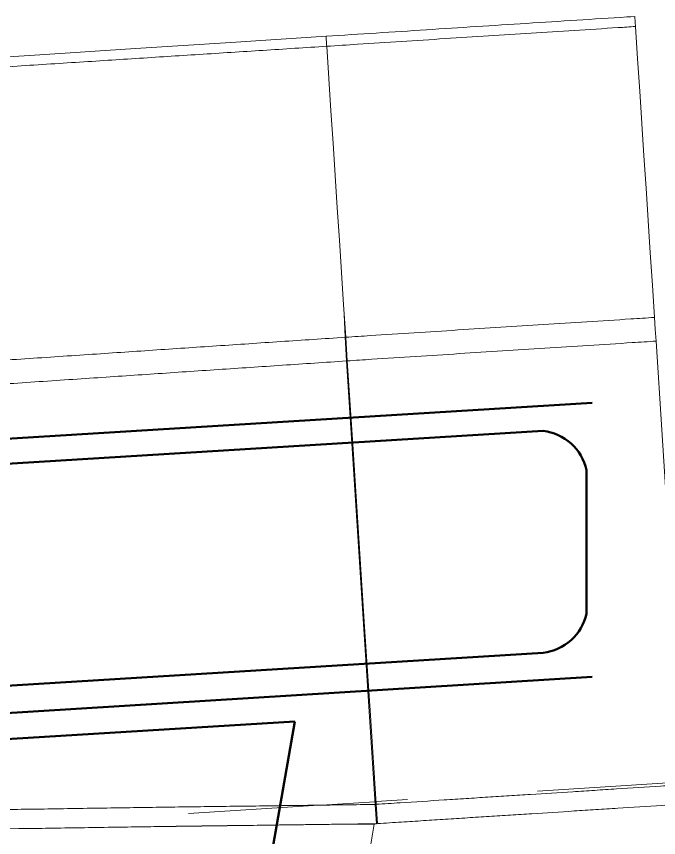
# Model space of a CAD drawing. Header units: metres. Extents: x 0 to 21, y 3 to 546.
# Drawn here: x 10.135 to 10.627, y 543.863 to 544.492 of the extents above; entities that cross this region are included whole.
import ezdxf

# ---------------------------------------------------------------- set-up
doc = ezdxf.new("R2010")
doc.units = ezdxf.units.M
doc.linetypes.add('JacobsDash', pattern=[0.0045, 0.003, -0.0015])
for name, color, linetype, lineweight in [('A-DETL', 7, 'Continuous', 13), ('A-FLOR', 7, 'Continuous', 50), ('A-FLOR-HDLN', 7, 'JacobsDash', 18), ('A-WALL', 7, 'Continuous', 50)]:
    doc.layers.add(name, color=color, linetype=linetype, lineweight=lineweight)

# ---------------------------------------------------------------- blocks, each defined once
blk = doc.blocks.new('Walls 2 - Walls 2-6845191-DRG-2873136 - DETAIL B')
at = {"layer": 'A-WALL', "lineweight": 13}
for p, q in [((-1105.28387, 543.8735), (-1105.70609, 543.86791)), ((-1105.26863, 543.8737), (-1105.57092, 542.13875)), ((-1105.26863, 543.8737), (-1105.28387, 543.8735))]:
    blk.add_line(p, q, dxfattribs=at)

msp = doc.modelspace()

# ---------------------------------------------------------------- linework, layer by layer
at = {"layer": 'A-DETL', "color": 252, "lineweight": 50, "true_color": 0x888888}
for p, q in [((9.5590796, 544.1337856), (10.575809, 544.1962468)), ((10.0583532, 544.1452002), (10.5382052, 544.1746792)), ((10.5716135, 544.1446792), (10.5716135, 544.0346937)), ((10.039146, 543.9740348), (10.5382052, 544.0046937)), ((9.5847846, 543.9253648), (10.575809, 543.9862468))]:
    msp.add_line(p, q, dxfattribs=at)
at = {"layer": 'A-DETL', "lineweight": 50}
for p, q in [((9.5866256, 543.9054402), (10.3480189, 543.9522151)), ((10.3480189, 543.9522151), (10.1649587, 542.901409))]:
    msp.add_line(p, q, dxfattribs=at)
at = {"layer": 'A-DETL', "color": 252, "lineweight": 50, "true_color": 0x888888}
for centre, start, end in [((10.5334871, 544.1358231), 13.0768493, 83.0768493), ((10.5334871, 544.0435498), 276.9231507, 346.9231507)]:
    msp.add_arc(centre, 0.0391414, start, end, dxfattribs=at)
at = {"layer": 'A-FLOR', "lineweight": 13}
for p, q in [((10.3858836, 544.2641306), (10.3866583, 544.2463263)), ((10.3866583, 544.2463263), (10.3877603, 544.2282052)), ((10.3877603, 544.2282052), (10.4094975, 543.8886986)), ((10.4094975, 543.8886986), (10.4105011, 543.8739338)), ((10.4105278, 543.8740585), (10.4111402, 543.876914))]:
    msp.add_line(p, q, dxfattribs=at)
at = {"layer": 'A-FLOR', "lineweight": 13, "flags": 128}
for points in [[(10.608497, 544.4919429), (10.6054415, 544.4917446), (10.602386, 544.4915464)], [(10.6090008, 544.4842289), (10.6089378, 544.4851931), (10.6088749, 544.4861574), (10.6088119, 544.4871216), (10.6087489, 544.4880859), (10.6086859, 544.4890501), (10.6086229, 544.4900144), (10.60856, 544.4909786), (10.608497, 544.4919429)], [(10.6235485, 544.2615033), (10.6219321, 544.2862506), (10.6203157, 544.3109979), (10.6186993, 544.3357452), (10.6170829, 544.3604924), (10.6154665, 544.3852397), (10.6138501, 544.409987), (10.6122336, 544.4347343), (10.6106172, 544.4594816), (10.6090008, 544.4842289)], [(9.7878423, 544.4391495), (9.8608711, 544.4438365), (9.9339021, 544.4485343), (10.0067379, 544.4532377), (10.0800702, 544.4579501), (10.1527209, 544.4626047), (10.2260597, 544.467339), (10.2989674, 544.472033), (10.3719972, 544.4767193)], [(10.3719972, 544.4767313), (10.3720596, 544.4757761), (10.372122, 544.4748209), (10.3721844, 544.4738657), (10.3722468, 544.4729105), (10.3723092, 544.4719553), (10.3723716, 544.4710001), (10.372434, 544.4700449), (10.3724964, 544.4690897)], [(10.3724972, 544.4690777), (10.3741128, 544.4443423), (10.3757292, 544.4195949), (10.3773456, 544.3948476), (10.378962, 544.3701002), (10.3805785, 544.3453528), (10.3821949, 544.3206054), (10.3838113, 544.295858), (10.3854277, 544.2711107), (10.3870441, 544.2463633)], [(10.6235485, 544.2615033), (10.6241402, 544.2524454), (10.6247318, 544.2433875)], [(10.3882274, 544.2282474), (10.3876358, 544.2373054), (10.3870441, 544.2463633)], [(10.6469054, 543.903909), (10.6424707, 543.9718047), (10.638036, 544.0397004), (10.6336012, 544.1075961), (10.6291665, 544.1754918), (10.6247318, 544.2433875)], [(10.3882274, 544.2282474), (10.3926621, 544.1603517), (10.3970969, 544.092456), (10.4015316, 544.0245603), (10.4059663, 543.9566645), (10.410401, 543.8887688)], [(10.4113656, 543.8740016), (10.4108833, 543.8813852), (10.410401, 543.8887688)]]:
    msp.add_lwpolyline(points, dxfattribs=at)
at = {"layer": 'A-FLOR', "lineweight": 13}
msp.add_open_spline([(10.602386, 544.4915464), (10.576774, 544.4899074), (10.5255593, 544.4866248), (10.4488047, 544.4817069), (10.397601, 544.4783935), (10.3719972, 544.4767313)], degree=3, dxfattribs=at)
for points, knots in [([(10.6090008, 544.4842289), (10.6045514, 544.4839428), (10.5888098, 544.4829317), (10.5619562, 544.4812111), (10.5289741, 544.4791176), (10.4964714, 544.477068), (10.4632434, 544.4749383), (10.4296365, 544.4727626), (10.3993964, 544.4708143), (10.3803833, 544.469595), (10.3724964, 544.4690897)], [0.00065030527, 0.00065030527, 0.00065030527, 0.00065030527, 0.00099745191, 0.00188126815, 0.00276508439, 0.00364890064, 0.00453271688, 0.00541653312, 0.00630034936, 0.00692719751, 0.00692719751, 0.00692719751, 0.00692719751]), ([(10.3724972, 544.4690777), (10.3562199, 544.4680353), (10.3236872, 544.4659535), (10.274745, 544.4628432), (10.2341628, 544.4602356), (10.2017464, 544.4581387), (10.1771081, 544.456554), (10.1514414, 544.4549145), (10.1254956, 544.4532609), (10.1004982, 544.4516665), (10.0777974, 544.4502189), (10.0560073, 544.4488302), (10.0368853, 544.4476084), (10.0200948, 544.4465321), (10.0024906, 544.4454019), (9.9797434, 544.44394), (9.9578696, 544.4425339), (9.9418816, 544.4415061), (9.9267785, 544.440535), (9.9088566, 544.4393829), (9.8867658, 544.4379645), (9.8622227, 544.4364002), (9.8365396, 544.4347732), (9.8108824, 544.4331391), (9.7943906, 544.4320762), (9.7862122, 544.4315475)], [0, 0, 0, 0, 0.08333333, 0.16666667, 0.25, 0.29166667, 0.33333333, 0.375, 0.41666667, 0.45833333, 0.5, 0.54166667, 0.58333333, 0.60416667, 0.625, 0.66666667, 0.70833333, 0.72916667, 0.75, 0.79166667, 0.83333333, 0.875, 0.91666667, 0.95833333, 1, 1, 1, 1]), ([(10.3870441, 544.2463633), (10.3933246, 544.2467658), (10.4107434, 544.247883), (10.439463, 544.2497336), (10.473065, 544.2519089), (10.506037, 544.2540222), (10.5384557, 544.2560665), (10.5716355, 544.2581725), (10.6000986, 544.2599963), (10.61748, 544.261113), (10.6235485, 544.2615033)], [-0.00679909542, -0.00679909542, -0.00679909542, -0.00679909542, -0.00630034936, -0.00541653312, -0.00453271688, -0.00364890064, -0.00276508439, -0.00188126815, -0.00099745191, -0.00052571483, -0.00052571483, -0.00052571483, -0.00052571483]), ([(9.8466345, 544.2100121), (9.8552381, 544.2105849), (9.8681584, 544.2114433), (9.8849129, 544.2125623), (9.9009688, 544.213641), (9.9195238, 544.2148985), (9.9375897, 544.2161262), (9.9528701, 544.2171616), (9.969085, 544.2182569), (9.991223, 544.2197462), (10.014129, 544.2212844), (10.031758, 544.222469), (10.04848, 544.2235936), (10.0675597, 544.2248785), (10.0894864, 544.2263552), (10.1125788, 544.2279074), (10.1379228, 544.2296031), (10.1640991, 544.231351), (10.1899071, 544.2330798), (10.214751, 544.2347589), (10.2473938, 544.2369765), (10.2880811, 544.2397191), (10.3374475, 544.2430168), (10.3702366, 544.2452212), (10.3866583, 544.2463263)], [-0.916666667, -0.916666667, -0.916666667, -0.916666667, -0.875, -0.854166667, -0.833333333, -0.791666667, -0.75, -0.729166667, -0.708333333, -0.666666667, -0.625, -0.604166667, -0.583333333, -0.541666667, -0.5, -0.458333333, -0.416666667, -0.375, -0.333333333, -0.291666667, -0.25, -0.166666667, -0.083333333, 0, 0, 0, 0]), ([(10.6247318, 544.2433875), (10.6186364, 544.2429954), (10.6012261, 544.2418769), (10.5727352, 544.2400512), (10.5395383, 544.2379442), (10.5071269, 544.2359004), (10.4741771, 544.2337884), (10.4405755, 544.2316132), (10.4118747, 544.2297638), (10.3944814, 544.2286482), (10.3882274, 544.2282474)], [0.00052371694, 0.00052371694, 0.00052371694, 0.00052371694, 0.00099745191, 0.00188126815, 0.00276508439, 0.00364890064, 0.00453271688, 0.00541653312, 0.00630034936, 0.00679695692, 0.00679695692, 0.00679695692, 0.00679695692]), ([(10.3877603, 544.2282052), (10.3713366, 544.2270992), (10.3385537, 544.2248944), (10.2973926, 544.2221404), (10.2647636, 544.2199484), (10.2403478, 544.2182941), (10.2158632, 544.2166303), (10.1910102, 544.2149493), (10.1651967, 544.213219), (10.1390193, 544.2114699), (10.1136772, 544.2097731), (10.090583, 544.2082196), (10.0686574, 544.2067417), (10.0495814, 544.2054561), (10.0328625, 544.2043309), (10.0152354, 544.2031457), (9.9923298, 544.2016065), (9.970192, 544.2001162), (9.9539774, 544.1990201), (9.938697, 544.1979839), (9.9206312, 544.1967553), (9.9020725, 544.1954966), (9.8860108, 544.1944167), (9.8692505, 544.1932966), (9.8520232, 544.1921512), (9.8348314, 544.1910045), (9.8179101, 544.1898691), (9.8054787, 544.1890283), (9.7972725, 544.1884709)], [0, 0, 0, 0, 0.08333333, 0.16666667, 0.20833333, 0.25, 0.29166667, 0.33333333, 0.375, 0.41666667, 0.45833333, 0.5, 0.54166667, 0.58333333, 0.60416667, 0.625, 0.66666667, 0.70833333, 0.72916667, 0.75, 0.79166667, 0.83333333, 0.85416667, 0.875, 0.91666667, 0.9375, 0.95833333, 1, 1, 1, 1]), ([(10.410401, 543.8887688), (10.4165195, 543.8891609), (10.433797, 543.8902691), (10.4568944, 543.8917577), (10.4792854, 543.893205), (10.4959702, 543.8942826), (10.512409, 543.89534), (10.5339902, 543.8967162), (10.5555488, 543.898077), (10.5776434, 543.8994756), (10.6000725, 543.900904), (10.6230826, 543.9023779), (10.6406697, 543.9035078), (10.6469054, 543.903909)], [-0.00678565406, -0.00678565406, -0.00678565406, -0.00678565406, -0.00630034936, -0.00541653312, -0.004974625, -0.00453271688, -0.00409080876, -0.00364890064, -0.00276508439, -0.00232317627, -0.00188126815, -0.00099745191, -0.00051448775, -0.00051448775, -0.00051448775, -0.00051448775]), ([(9.817146, 543.8808529), (9.8247056, 543.880956), (9.839901, 543.881164), (9.8594523, 543.8814476), (9.8753762, 543.8816869), (9.8872895, 543.8818643), (9.8991036, 543.8820365), (9.9145076, 543.882247), (9.9323729, 543.8824285), (9.9524823, 543.882564), (9.9696839, 543.8827063), (9.9845875, 543.8828932), (10.0003561, 543.8831357), (10.0212737, 543.8835165), (10.0423163, 543.8839045), (10.0582989, 543.8841588), (10.0733855, 543.8843537), (10.0908764, 543.8845067), (10.1112203, 543.8846466), (10.1325869, 543.8848525), (10.1558178, 543.8851776), (10.1799961, 543.885562), (10.2041491, 543.8859473), (10.2276, 543.8862963), (10.2504427, 543.8866155), (10.273025, 543.8869173), (10.2954667, 543.8872026), (10.3180786, 543.8874872), (10.3409758, 543.8877888), (10.3714368, 543.8881908), (10.3942502, 543.8884929), (10.4094975, 543.8886986)], [-1, -1, -1, -1, -0.96153846, -0.92307692, -0.90384615, -0.88461538, -0.86538462, -0.84615385, -0.80769231, -0.76923077, -0.73076923, -0.71153846, -0.69230769, -0.65384615, -0.61538462, -0.59615385, -0.57692308, -0.53846154, -0.5, -0.46153846, -0.42307692, -0.38461538, -0.34615385, -0.30769231, -0.26923077, -0.23076923, -0.19230769, -0.15384615, -0.11538462, -0.07692308, 0, 0, 0, 0]), ([(10.64787, 543.8891416), (10.6416477, 543.8887414), (10.6240724, 543.8876122), (10.6010747, 543.8861391), (10.5786379, 543.8847102), (10.5565374, 543.8833112), (10.5349823, 543.8819507), (10.5134126, 543.8805752), (10.4969796, 543.8795182), (10.4802986, 543.8784408), (10.4634985, 543.877355), (10.4466499, 543.8762675), (10.4292092, 543.8751458), (10.4174953, 543.8743945), (10.4113656, 543.8740016)], [0.00051558799, 0.00051558799, 0.00051558799, 0.00051558799, 0.00099745191, 0.00188126815, 0.00232317627, 0.00276508439, 0.00364890064, 0.00409080876, 0.00453271688, 0.004974625, 0.00541653312, 0.00585844124, 0.00630034936, 0.0067866041, 0.0067866041, 0.0067866041, 0.0067866041]), ([(10.4105011, 543.8739338), (10.3952523, 543.873728), (10.3724379, 543.8734258), (10.3419751, 543.8730237), (10.3190756, 543.872722), (10.2964687, 543.8724377), (10.2740348, 543.8721529), (10.2514548, 543.8718513), (10.2286095, 543.8715319), (10.2051509, 543.8711824), (10.1809952, 543.8707969), (10.1578001, 543.8704282), (10.1432227, 543.8702224), (10.1366325, 543.8701406)], [0, 0, 0, 0, 0.076923077, 0.115384615, 0.153846154, 0.192307692, 0.230769231, 0.269230769, 0.307692308, 0.346153846, 0.384615385, 0.423076923, 0.456843779, 0.456843779, 0.456843779, 0.456843779])]:
    msp.add_open_spline(points, degree=3, knots=knots, dxfattribs=at)
at = {"layer": 'A-FLOR-HDLN', "lineweight": 13}
for p, q in [((10.6338739, 543.9051177), (10.4103135, 543.8908702)), ((10.366469, 543.888076), (10.2550108, 543.8809728)), ((10.4093128, 543.8908065), (10.3684373, 543.8882015)), ((10.4102145, 543.8908639), (10.4094118, 543.8908128))]:
    msp.add_line(p, q, dxfattribs=at)

# ---------------------------------------------------------------- block references
at = {"layer": 'A-WALL', "lineweight": 13}
msp.add_blockref('Walls 2 - Walls 2-6845191-DRG-2873136 - DETAIL B', (1115.6775785, 0), dxfattribs=at)

doc.saveas('drawing.dxf')
